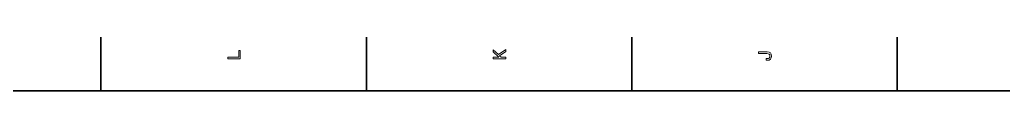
# Model space of a CAD drawing. Extents: x 0 to 1189, y 0 to 841.
# Drawn here: x 275 to 549.9, y 821 to 836 of the extents above; entities that cross this region are included whole.
import ezdxf

# ---------------------------------------------------------------- set-up
doc = ezdxf.new("R2010")
doc.units = 0

msp = doc.modelspace()

# ---------------------------------------------------------------- linework, layer by layer
at = {"color": 7, "lineweight": 35}
for p, q in [((297.700012, 821), (297.700012, 836)), ((371.899994, 821), (371.899994, 836)), ((446.100006, 821), (446.100006, 836)), ((520.299988, 821), (520.299988, 836)), ((1169, 821), (20, 821))]:
    msp.add_line(p, q, dxfattribs=at)
at = {"color": 7, "lineweight": 13}
for points in [[(336.633209, 829.976257), (336.633209, 832.225525), (336.209564, 832.225525), (336.209564, 830.440186), (333.133209, 830.440186), (333.133209, 829.976257)], [(410.833221, 829.90564), (410.833221, 830.369629), (409.587555, 830.369629), (409.143738, 830.783142), (410.833221, 831.958191), (410.833221, 832.523071), (408.805847, 831.110962), (407.333221, 832.482727), (407.333221, 831.867432), (408.952087, 830.369629), (407.333221, 830.369629), (407.333221, 829.90564)], [(483.873291, 831.403442), (484.24649, 831.368164), (484.503693, 831.262268), (484.660034, 831.04541), (484.705414, 830.712524), (484.660034, 830.384705), (484.513794, 830.167847), (484.256592, 830.041809), (483.883392, 830.00647), (483.631226, 830.016602), (483.631226, 829.562683), (483.888428, 829.552612), (484.448212, 829.613098), (484.836548, 829.819885), (485.053406, 830.177979), (485.129059, 830.70752), (485.053406, 831.231995), (484.836548, 831.590088), (484.453278, 831.796814), (483.893463, 831.862427), (481.533234, 831.862427), (481.533234, 831.403442)]]:
    msp.add_lwpolyline(points, close=True, dxfattribs=at)

doc.saveas('drawing.dxf')
